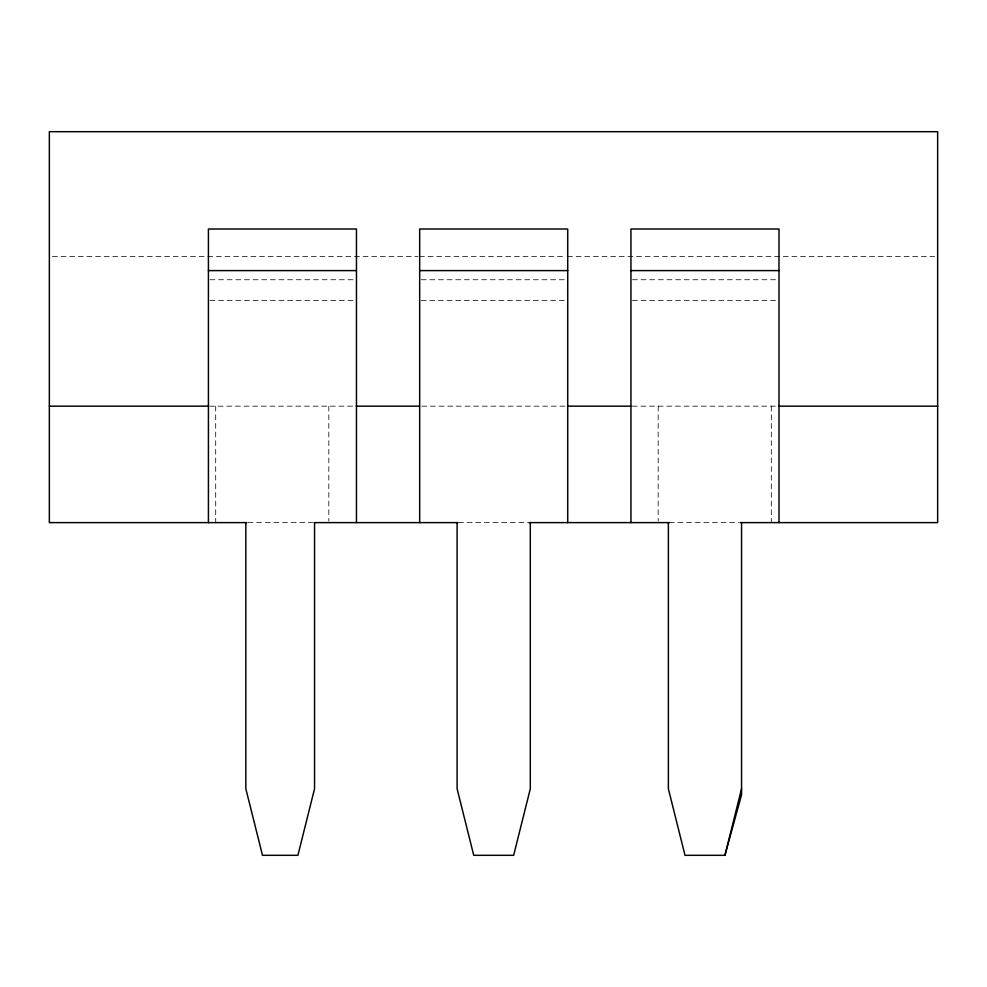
<?xml version="1.0" encoding="UTF-8"?>
<svg xmlns="http://www.w3.org/2000/svg" width="987" height="987" viewBox="0 0 987 987"><rect width="100%" height="100%" fill="white"/><g stroke="black" fill="none" stroke-linecap="round" stroke-linejoin="round"><path stroke-width="0.74" stroke-dasharray="4.93 3.7" d="M52.434 256.46L417.933 256.46M419.475 256.46L565.983 256.46M567.525 256.46L934.566 256.46M209.96 279.74L353.383 279.74M421.215 279.74L566.18 279.74M632.482 279.74L777.448 279.74M209.96 300.541L353.383 300.541M421.215 300.541L566.18 300.541M632.482 300.541L777.448 300.541M209.54 406.163L354.703 406.163M421.856 406.163L566.674 406.163M632.297 406.163L777.46 406.163M248.021 522.616L312.657 522.616M458.486 522.616L528.514 522.616M669.309 522.616L738.979 522.616M771.303 406.163L771.303 522.616M658.181 406.163L658.181 521.074M328.819 406.163L328.819 521.074M215.697 406.163L215.697 522.616"/><path stroke-width="1.48" d="M668.372 522.616L668.372 788.773L685.003 855.31L724.927 855.31L741.558 788.773M724.927 855.31L741.558 794.831L741.558 522.616M208.417 270.598L356.467 270.598M419.672 270.598L567.722 270.598M630.94 270.598L778.99 270.598M49.35 406.163L208.195 406.163M356.245 406.163L419.475 406.163M567.525 406.163L630.755 406.163M778.805 406.163L937.65 406.163M246.75 522.616L49.35 522.616L49.35 131.69L937.65 131.69L937.65 522.616L740.25 522.616M314.199 522.616L458.03 522.616M528.97 522.616L669.309 522.616M778.99 522.616L778.99 229.009L630.94 229.009L630.94 522.616M567.722 522.616L567.722 229.009L419.672 229.009L419.672 522.616M530.303 522.616L530.303 788.773L513.659 855.31L473.735 855.31L457.104 788.773L457.104 522.616M356.467 522.616L356.467 229.009L208.417 229.009L208.417 522.616M314.545 522.616L314.545 788.773L297.914 855.31L262.48 855.31L245.837 788.773L245.837 522.616"/></g></svg>
